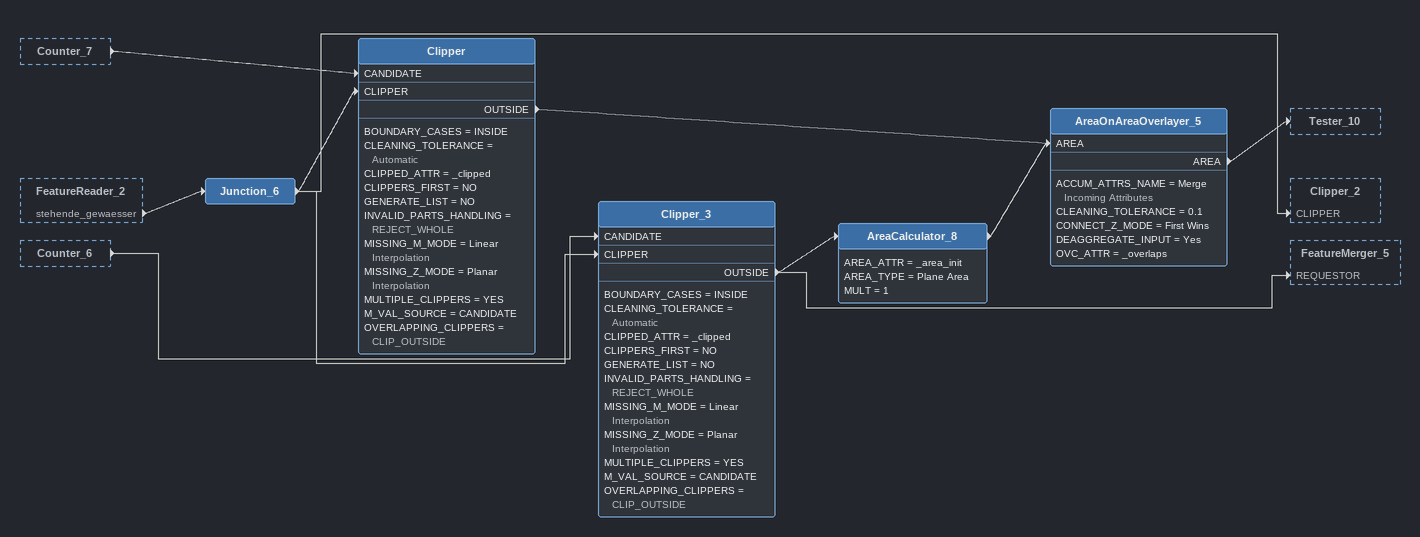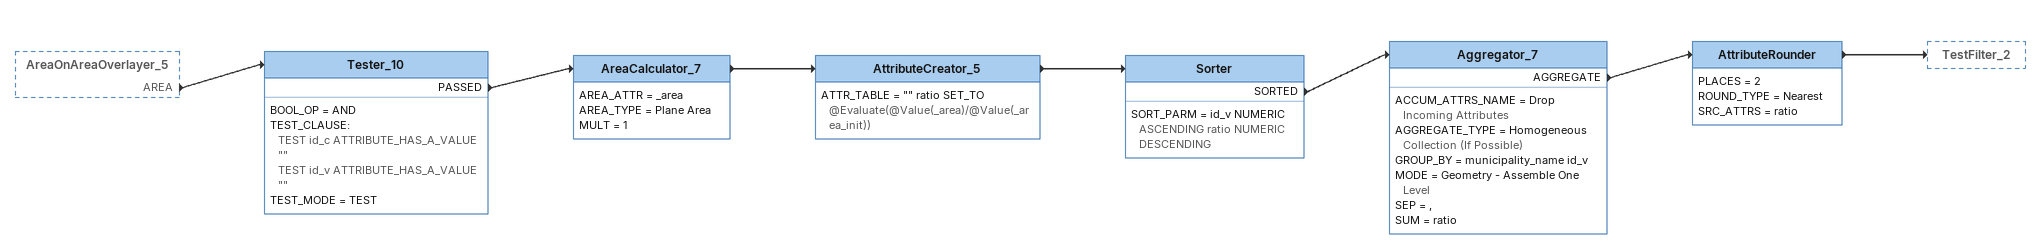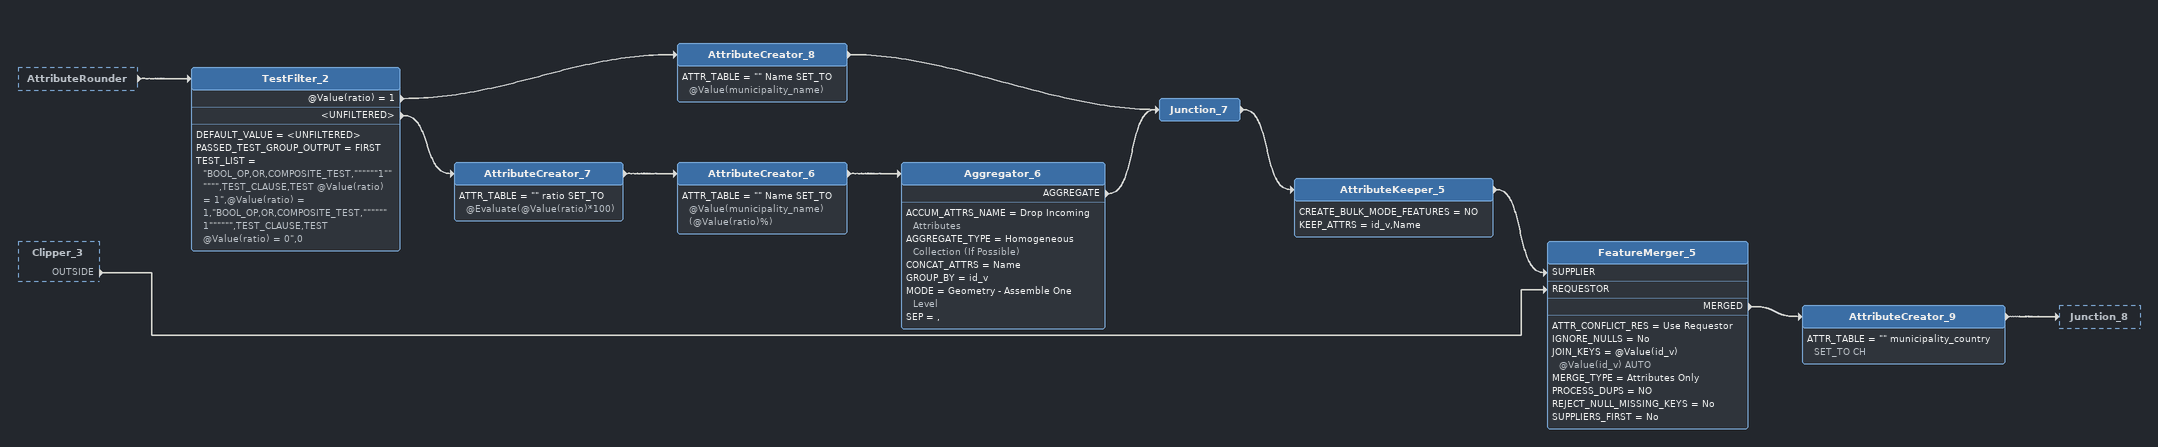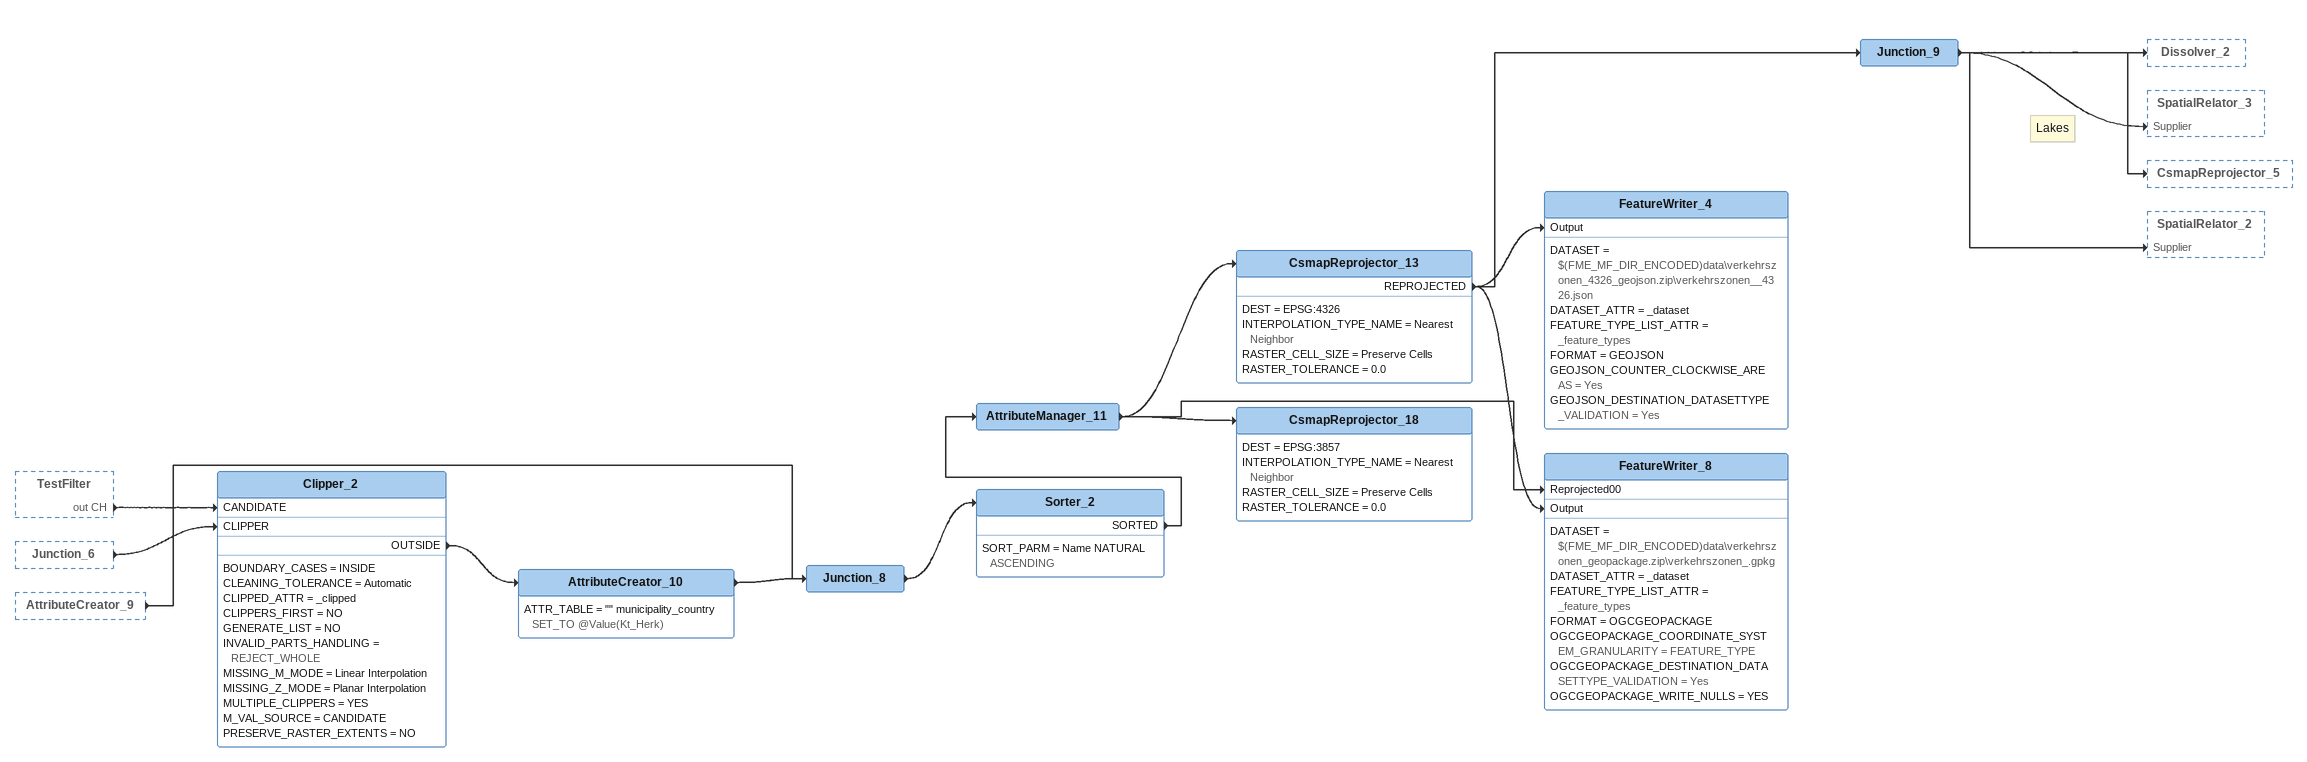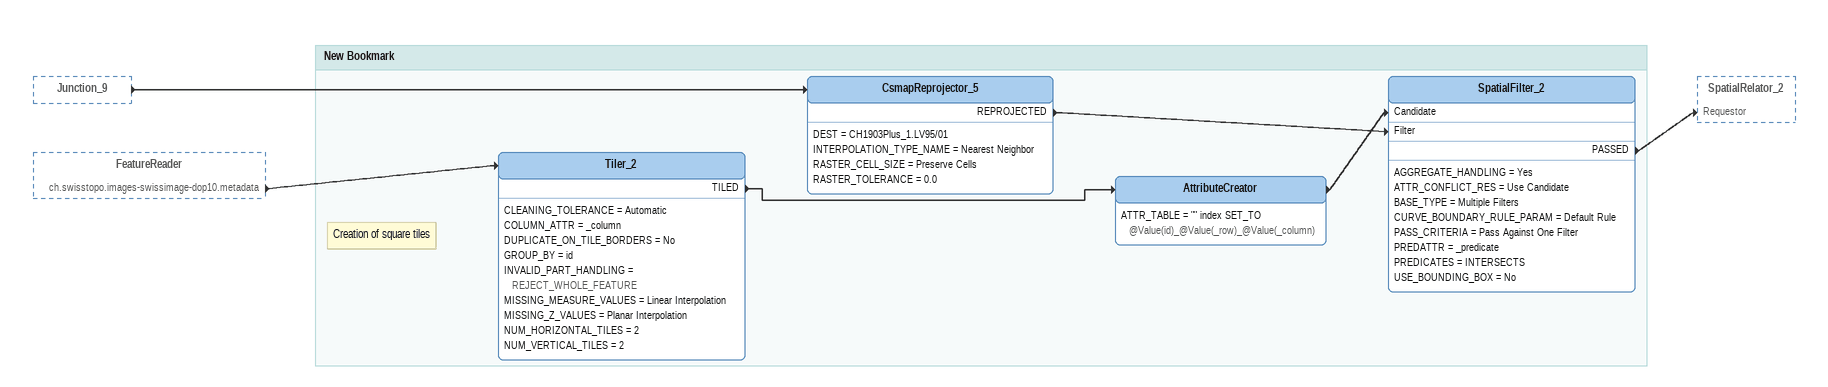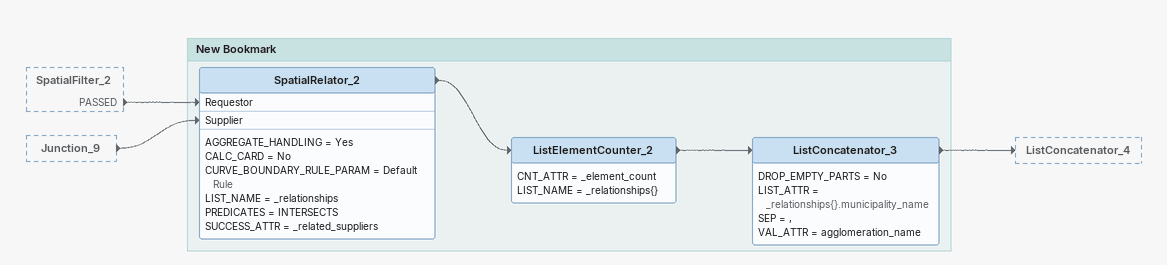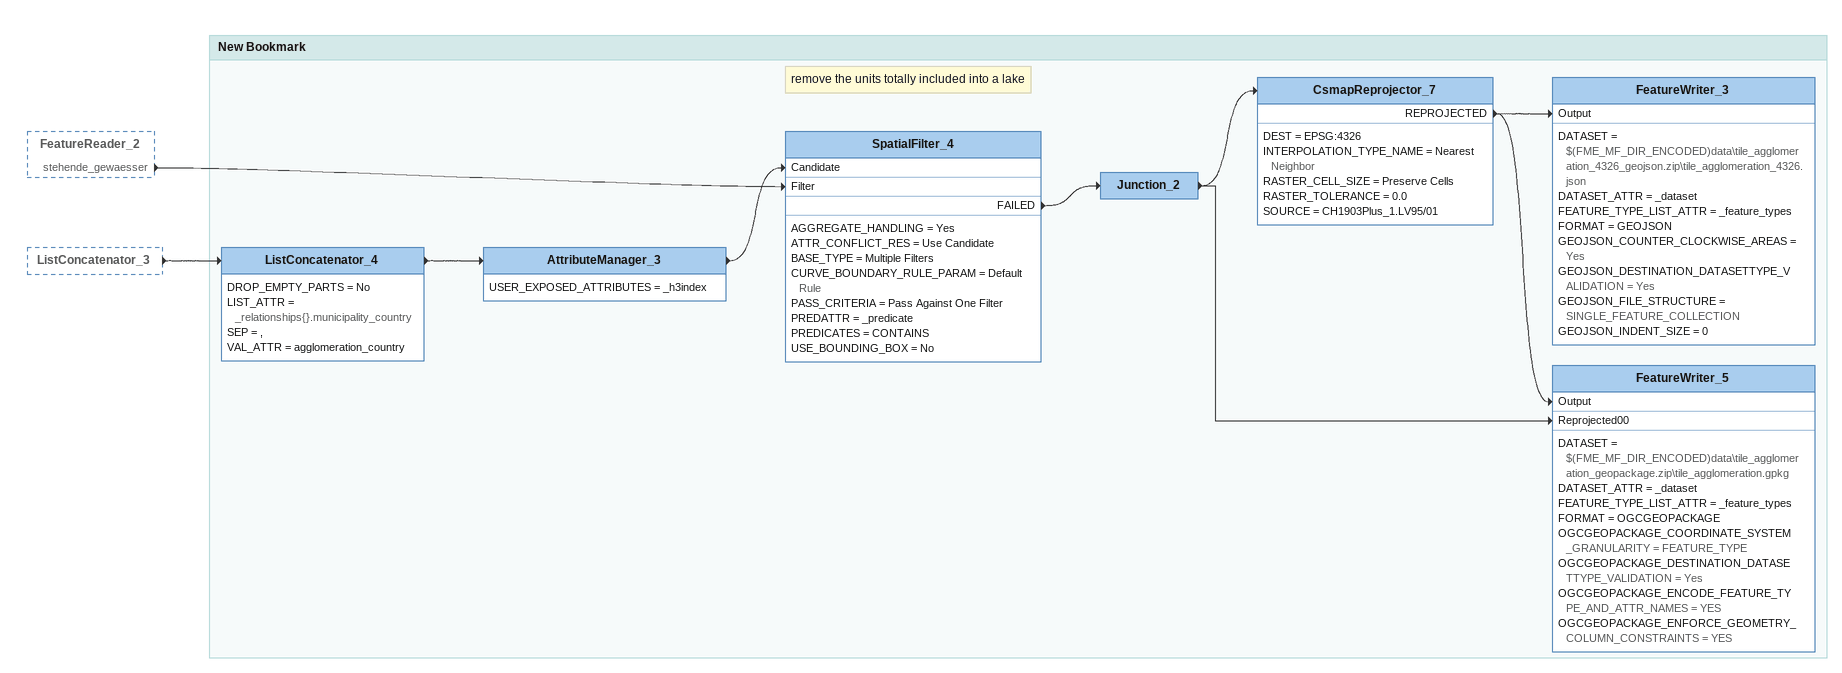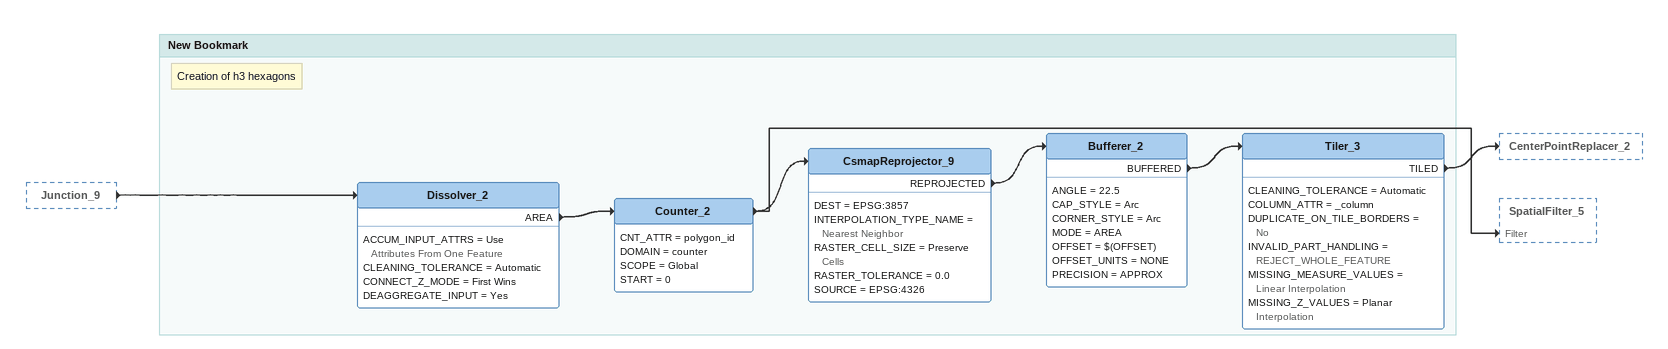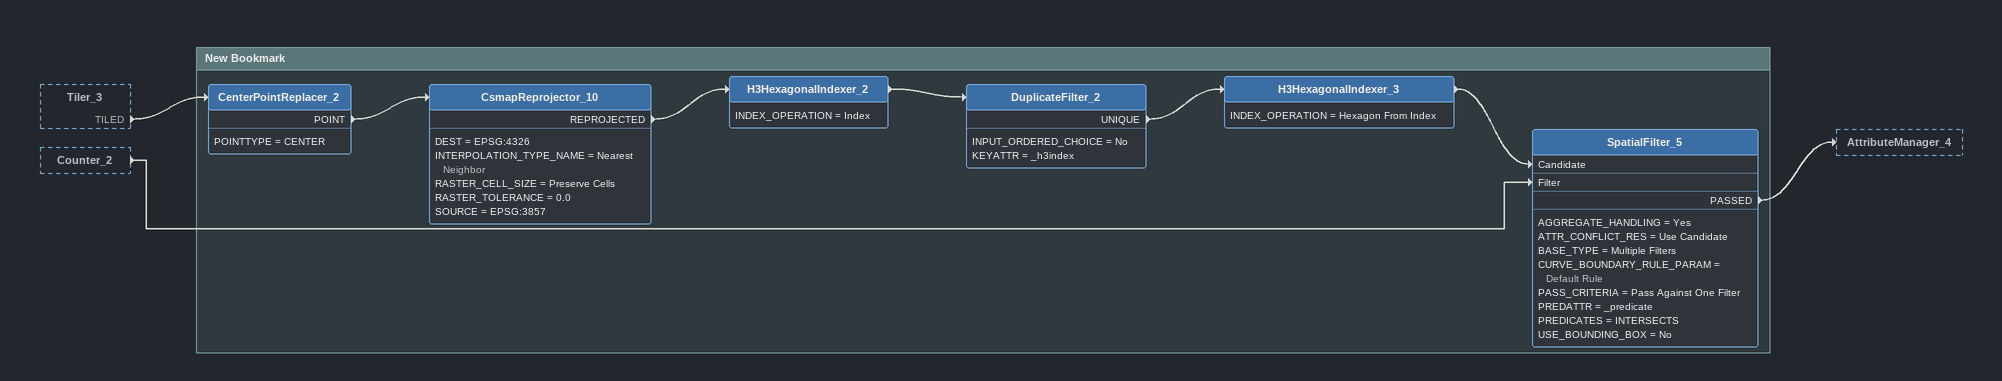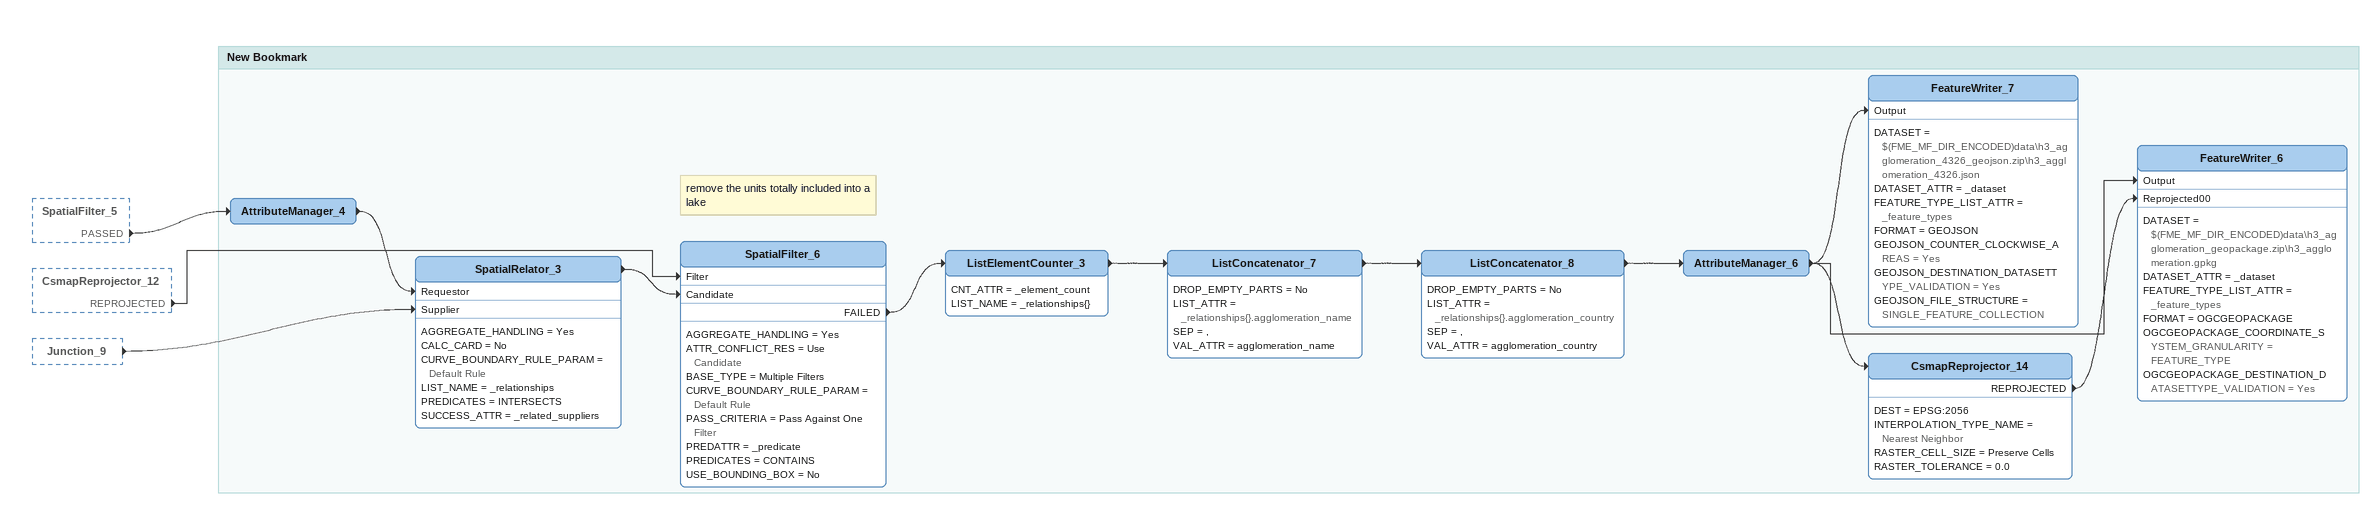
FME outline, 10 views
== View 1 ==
Counter_7 [outside]
    -> Clipper [CANDIDATE]
FeatureReader_2 [outside]
    stehende_gewaesser -> Junction_6
Counter_6 [outside]
    -> Clipper_3 [CANDIDATE]
Junction_6
    -> Clipper [CLIPPER]
    -> Clipper_3 [CLIPPER]
    -> Clipper_2 [CLIPPER]
Clipper
    BOUNDARY_CASES = INSIDE
    CLEANING_TOLERANCE = Automatic
    CLIPPED_ATTR = _clipped
    CLIPPERS_FIRST = NO
    GENERATE_LIST = NO
    INVALID_PARTS_HANDLING = REJECT_WHOLE
    MISSING_M_MODE = Linear Interpolation
    MISSING_Z_MODE = Planar Interpolation
    MULTIPLE_CLIPPERS = YES
    M_VAL_SOURCE = CANDIDATE
    OVERLAPPING_CLIPPERS = CLIP_OUTSIDE
    OUTSIDE -> AreaOnAreaOverlayer_5 [AREA]
Clipper_3
    BOUNDARY_CASES = INSIDE
    CLEANING_TOLERANCE = Automatic
    CLIPPED_ATTR = _clipped
    CLIPPERS_FIRST = NO
    GENERATE_LIST = NO
    INVALID_PARTS_HANDLING = REJECT_WHOLE
    MISSING_M_MODE = Linear Interpolation
    MISSING_Z_MODE = Planar Interpolation
    MULTIPLE_CLIPPERS = YES
    M_VAL_SOURCE = CANDIDATE
    OVERLAPPING_CLIPPERS = CLIP_OUTSIDE
    OUTSIDE -> AreaCalculator_8
    OUTSIDE -> FeatureMerger_5 [REQUESTOR]
AreaCalculator_8
    AREA_ATTR = _area_init
    AREA_TYPE = Plane Area
    MULT = 1
    -> AreaOnAreaOverlayer_5 [AREA]
AreaOnAreaOverlayer_5
    ACCUM_ATTRS_NAME = Merge Incoming Attributes
    CLEANING_TOLERANCE = 0.1
    CONNECT_Z_MODE = First Wins
    DEAGGREGATE_INPUT = Yes
    OVC_ATTR = _overlaps
    AREA -> Tester_10

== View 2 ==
AreaOnAreaOverlayer_5 [outside]
    AREA -> Tester_10
Tester_10
    BOOL_OP = AND
    TEST_CLAUSE:
      TEST id_c ATTRIBUTE_HAS_A_VALUE ""
      TEST id_v ATTRIBUTE_HAS_A_VALUE ""
    TEST_MODE = TEST
    PASSED -> AreaCalculator_7
AreaCalculator_7
    AREA_ATTR = _area
    AREA_TYPE = Plane Area
    MULT = 1
    -> AttributeCreator_5
AttributeCreator_5
    ATTR_TABLE = "" ratio SET_TO @Evaluate(@Value(_area)/@Value(_area_init))
    -> Sorter
Sorter
    SORT_PARM = id_v NUMERIC ASCENDING ratio NUMERIC DESCENDING
    SORTED -> Aggregator_7
Aggregator_7
    ACCUM_ATTRS_NAME = Drop Incoming Attributes
    AGGREGATE_TYPE = Homogeneous Collection (If Possible)
    GROUP_BY = municipality_name id_v
    MODE = Geometry - Assemble One Level
    SEP = ,
    SUM = ratio
    AGGREGATE -> AttributeRounder
AttributeRounder
    PLACES = 2
    ROUND_TYPE = Nearest
    SRC_ATTRS = ratio
    -> TestFilter_2

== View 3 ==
AttributeRounder [outside]
    -> TestFilter_2
Clipper_3 [outside]
    OUTSIDE -> FeatureMerger_5 [REQUESTOR]
TestFilter_2
    DEFAULT_VALUE = <UNFILTERED>
    PASSED_TEST_GROUP_OUTPUT = FIRST
    TEST_LIST = "BOOL_OP,OR,COMPOSITE_TEST,""""""1"""""",TEST_CLAUSE,TEST @Value(ratio) = 1",@Value(ratio) = 1,"BOOL_OP,OR,COMPOSITE_TEST,""""""1"""""",TEST_CLAUSE,TEST @Value(ratio) = 0",0
    @Value(ratio) = 1 -> AttributeCreator_8
    <UNFILTERED> -> AttributeCreator_7
AttributeCreator_8
    ATTR_TABLE = "" Name SET_TO @Value(municipality_name)
    -> Junction_7
AttributeCreator_7
    ATTR_TABLE = "" ratio SET_TO @Evaluate(@Value(ratio)*100)
    -> AttributeCreator_6
AttributeCreator_6
    ATTR_TABLE = "" Name SET_TO @Value(municipality_name) (@Value(ratio)%)
    -> Aggregator_6
Aggregator_6
    ACCUM_ATTRS_NAME = Drop Incoming Attributes
    AGGREGATE_TYPE = Homogeneous Collection (If Possible)
    CONCAT_ATTRS = Name
    GROUP_BY = id_v
    MODE = Geometry - Assemble One Level
    SEP = ,
    AGGREGATE -> Junction_7
Junction_7
    -> AttributeKeeper_5
AttributeKeeper_5
    CREATE_BULK_MODE_FEATURES = NO
    KEEP_ATTRS = id_v,Name
    -> FeatureMerger_5 [SUPPLIER]
FeatureMerger_5
    ATTR_CONFLICT_RES = Use Requestor
    IGNORE_NULLS = No
    JOIN_KEYS = @Value(id_v) @Value(id_v) AUTO
    MERGE_TYPE = Attributes Only
    PROCESS_DUPS = NO
    REJECT_NULL_MISSING_KEYS = No
    SUPPLIERS_FIRST = No
    MERGED -> AttributeCreator_9
AttributeCreator_9
    ATTR_TABLE = "" municipality_country SET_TO CH
    -> Junction_8

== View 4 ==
TestFilter [outside]
    out CH -> Clipper_2 [CANDIDATE]
Junction_6 [outside]
    -> Clipper_2 [CLIPPER]
AttributeCreator_9 [outside]
    -> Junction_8
Clipper_2
    BOUNDARY_CASES = INSIDE
    CLEANING_TOLERANCE = Automatic
    CLIPPED_ATTR = _clipped
    CLIPPERS_FIRST = NO
    GENERATE_LIST = NO
    INVALID_PARTS_HANDLING = REJECT_WHOLE
    MISSING_M_MODE = Linear Interpolation
    MISSING_Z_MODE = Planar Interpolation
    MULTIPLE_CLIPPERS = YES
    M_VAL_SOURCE = CANDIDATE
    PRESERVE_RASTER_EXTENTS = NO
    OUTSIDE -> AttributeCreator_10
AttributeCreator_10
    ATTR_TABLE = "" municipality_country SET_TO @Value(Kt_Herk)
    -> Junction_8
Junction_8
    -> Sorter_2
Sorter_2
    SORT_PARM = Name NATURAL ASCENDING
    SORTED -> AttributeManager_11
AttributeManager_11
    -> CsmapReprojector_13
    -> FeatureWriter_8 [Reprojected00]
    -> CsmapReprojector_18
CsmapReprojector_13
    DEST = EPSG:4326
    INTERPOLATION_TYPE_NAME = Nearest Neighbor
    RASTER_CELL_SIZE = Preserve Cells
    RASTER_TOLERANCE = 0.0
    REPROJECTED -> FeatureWriter_4 [Output]
    REPROJECTED -> FeatureWriter_8 [Output]
    REPROJECTED -> Junction_9
Note: Lakes
Junction_9
    -> Dissolver_2
    -> SpatialRelator_3 [Supplier]
    -> CsmapReprojector_5
    -> SpatialRelator_2 [Supplier]
FeatureWriter_4
    DATASET = $(FME_MF_DIR_ENCODED)data\verkehrszonen_4326_geojson.zip\verkehrszonen__4326.json
    DATASET_ATTR = _dataset
    FEATURE_TYPE_LIST_ATTR = _feature_types
    FORMAT = GEOJSON
    GEOJSON_COUNTER_CLOCKWISE_AREAS = Yes
    GEOJSON_DESTINATION_DATASETTYPE_VALIDATION = Yes
FeatureWriter_8
    DATASET = $(FME_MF_DIR_ENCODED)data\verkehrszonen_geopackage.zip\verkehrszonen_.gpkg
    DATASET_ATTR = _dataset
    FEATURE_TYPE_LIST_ATTR = _feature_types
    FORMAT = OGCGEOPACKAGE
    OGCGEOPACKAGE_COORDINATE_SYSTEM_GRANULARITY = FEATURE_TYPE
    OGCGEOPACKAGE_DESTINATION_DATASETTYPE_VALIDATION = Yes
    OGCGEOPACKAGE_WRITE_NULLS = YES
CsmapReprojector_18
    DEST = EPSG:3857
    INTERPOLATION_TYPE_NAME = Nearest Neighbor
    RASTER_CELL_SIZE = Preserve Cells
    RASTER_TOLERANCE = 0.0

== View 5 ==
Junction_9 [outside]
    -> CsmapReprojector_5
FeatureReader [outside]
    ch.swisstopo.images-swissimage-dop10.metadata -> Tiler_2

Bookmark: New Bookmark
Note: Creation of square tiles
Tiler_2
    CLEANING_TOLERANCE = Automatic
    COLUMN_ATTR = _column
    DUPLICATE_ON_TILE_BORDERS = No
    GROUP_BY = id
    INVALID_PART_HANDLING = REJECT_WHOLE_FEATURE
    MISSING_MEASURE_VALUES = Linear Interpolation
    MISSING_Z_VALUES = Planar Interpolation
    NUM_HORIZONTAL_TILES = 2
    NUM_VERTICAL_TILES = 2
    TILED -> AttributeCreator
AttributeCreator
    ATTR_TABLE = "" index SET_TO @Value(id)_@Value(_row)_@Value(_column)
    -> SpatialFilter_2 [Candidate]
CsmapReprojector_5
    DEST = CH1903Plus_1.LV95/01
    INTERPOLATION_TYPE_NAME = Nearest Neighbor
    RASTER_CELL_SIZE = Preserve Cells
    RASTER_TOLERANCE = 0.0
    REPROJECTED -> SpatialFilter_2 [Filter]
SpatialFilter_2
    AGGREGATE_HANDLING = Yes
    ATTR_CONFLICT_RES = Use Candidate
    BASE_TYPE = Multiple Filters
    CURVE_BOUNDARY_RULE_PARAM = Default Rule
    PASS_CRITERIA = Pass Against One Filter
    PREDATTR = _predicate
    PREDICATES = INTERSECTS
    USE_BOUNDING_BOX = No
    PASSED -> SpatialRelator_2 [Requestor]

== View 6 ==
SpatialFilter_2 [outside]
    PASSED -> SpatialRelator_2 [Requestor]
Junction_9 [outside]
    -> SpatialRelator_2 [Supplier]

Bookmark: New Bookmark
SpatialRelator_2
    AGGREGATE_HANDLING = Yes
    CALC_CARD = No
    CURVE_BOUNDARY_RULE_PARAM = Default Rule
    LIST_NAME = _relationships
    PREDICATES = INTERSECTS
    SUCCESS_ATTR = _related_suppliers
    -> ListElementCounter_2
ListElementCounter_2
    CNT_ATTR = _element_count
    LIST_NAME = _relationships{}
    -> ListConcatenator_3
ListConcatenator_3
    DROP_EMPTY_PARTS = No
    LIST_ATTR = _relationships{}.municipality_name
    SEP = ,
    VAL_ATTR = agglomeration_name
    -> ListConcatenator_4

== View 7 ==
FeatureReader_2 [outside]
    stehende_gewaesser -> SpatialFilter_4 [Filter]
ListConcatenator_3 [outside]
    -> ListConcatenator_4

Bookmark: New Bookmark
ListConcatenator_4
    DROP_EMPTY_PARTS = No
    LIST_ATTR = _relationships{}.municipality_country
    SEP = ,
    VAL_ATTR = agglomeration_country
    -> AttributeManager_3
AttributeManager_3
    USER_EXPOSED_ATTRIBUTES = _h3index
    -> SpatialFilter_4 [Candidate]
Note: remove the units totally included into a lake
SpatialFilter_4
    AGGREGATE_HANDLING = Yes
    ATTR_CONFLICT_RES = Use Candidate
    BASE_TYPE = Multiple Filters
    CURVE_BOUNDARY_RULE_PARAM = Default Rule
    PASS_CRITERIA = Pass Against One Filter
    PREDATTR = _predicate
    PREDICATES = CONTAINS
    USE_BOUNDING_BOX = No
    FAILED -> Junction_2
Junction_2
    -> CsmapReprojector_7
    -> FeatureWriter_5 [Reprojected00]
CsmapReprojector_7
    DEST = EPSG:4326
    INTERPOLATION_TYPE_NAME = Nearest Neighbor
    RASTER_CELL_SIZE = Preserve Cells
    RASTER_TOLERANCE = 0.0
    SOURCE = CH1903Plus_1.LV95/01
    REPROJECTED -> FeatureWriter_3 [Output]
    REPROJECTED -> FeatureWriter_5 [Output]
FeatureWriter_3
    DATASET = $(FME_MF_DIR_ENCODED)data\tile_agglomeration_4326_geojson.zip\tile_agglomeration_4326.json
    DATASET_ATTR = _dataset
    FEATURE_TYPE_LIST_ATTR = _feature_types
    FORMAT = GEOJSON
    GEOJSON_COUNTER_CLOCKWISE_AREAS = Yes
    GEOJSON_DESTINATION_DATASETTYPE_VALIDATION = Yes
    GEOJSON_FILE_STRUCTURE = SINGLE_FEATURE_COLLECTION
    GEOJSON_INDENT_SIZE = 0
FeatureWriter_5
    DATASET = $(FME_MF_DIR_ENCODED)data\tile_agglomeration_geopackage.zip\tile_agglomeration.gpkg
    DATASET_ATTR = _dataset
    FEATURE_TYPE_LIST_ATTR = _feature_types
    FORMAT = OGCGEOPACKAGE
    OGCGEOPACKAGE_COORDINATE_SYSTEM_GRANULARITY = FEATURE_TYPE
    OGCGEOPACKAGE_DESTINATION_DATASETTYPE_VALIDATION = Yes
    OGCGEOPACKAGE_ENCODE_FEATURE_TYPE_AND_ATTR_NAMES = YES
    OGCGEOPACKAGE_ENFORCE_GEOMETRY_COLUMN_CONSTRAINTS = YES

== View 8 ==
Junction_9 [outside]
    -> Dissolver_2

Bookmark: New Bookmark
Note: Creation of h3 hexagons
Dissolver_2
    ACCUM_INPUT_ATTRS = Use Attributes From One Feature
    CLEANING_TOLERANCE = Automatic
    CONNECT_Z_MODE = First Wins
    DEAGGREGATE_INPUT = Yes
    AREA -> Counter_2
Counter_2
    CNT_ATTR = polygon_id
    DOMAIN = counter
    SCOPE = Global
    START = 0
    -> CsmapReprojector_9
    -> SpatialFilter_5 [Filter]
CsmapReprojector_9
    DEST = EPSG:3857
    INTERPOLATION_TYPE_NAME = Nearest Neighbor
    RASTER_CELL_SIZE = Preserve Cells
    RASTER_TOLERANCE = 0.0
    SOURCE = EPSG:4326
    REPROJECTED -> Bufferer_2
Bufferer_2
    ANGLE = 22.5
    CAP_STYLE = Arc
    CORNER_STYLE = Arc
    MODE = AREA
    OFFSET = $(OFFSET)
    OFFSET_UNITS = NONE
    PRECISION = APPROX
    BUFFERED -> Tiler_3
Tiler_3
    CLEANING_TOLERANCE = Automatic
    COLUMN_ATTR = _column
    DUPLICATE_ON_TILE_BORDERS = No
    INVALID_PART_HANDLING = REJECT_WHOLE_FEATURE
    MISSING_MEASURE_VALUES = Linear Interpolation
    MISSING_Z_VALUES = Planar Interpolation
    TILED -> CenterPointReplacer_2

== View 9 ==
Tiler_3 [outside]
    TILED -> CenterPointReplacer_2
Counter_2 [outside]
    -> SpatialFilter_5 [Filter]

Bookmark: New Bookmark
CenterPointReplacer_2
    POINTTYPE = CENTER
    POINT -> CsmapReprojector_10
CsmapReprojector_10
    DEST = EPSG:4326
    INTERPOLATION_TYPE_NAME = Nearest Neighbor
    RASTER_CELL_SIZE = Preserve Cells
    RASTER_TOLERANCE = 0.0
    SOURCE = EPSG:3857
    REPROJECTED -> H3HexagonalIndexer_2
H3HexagonalIndexer_2
    INDEX_OPERATION = Index
    -> DuplicateFilter_2
DuplicateFilter_2
    INPUT_ORDERED_CHOICE = No
    KEYATTR = _h3index
    UNIQUE -> H3HexagonalIndexer_3
H3HexagonalIndexer_3
    INDEX_OPERATION = Hexagon From Index
    -> SpatialFilter_5 [Candidate]
SpatialFilter_5
    AGGREGATE_HANDLING = Yes
    ATTR_CONFLICT_RES = Use Candidate
    BASE_TYPE = Multiple Filters
    CURVE_BOUNDARY_RULE_PARAM = Default Rule
    PASS_CRITERIA = Pass Against One Filter
    PREDATTR = _predicate
    PREDICATES = INTERSECTS
    USE_BOUNDING_BOX = No
    PASSED -> AttributeManager_4

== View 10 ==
SpatialFilter_5 [outside]
    PASSED -> AttributeManager_4
CsmapReprojector_12 [outside]
    REPROJECTED -> SpatialFilter_6 [Filter]
Junction_9 [outside]
    -> SpatialRelator_3 [Supplier]

Bookmark: New Bookmark
AttributeManager_4
    -> SpatialRelator_3 [Requestor]
SpatialRelator_3
    AGGREGATE_HANDLING = Yes
    CALC_CARD = No
    CURVE_BOUNDARY_RULE_PARAM = Default Rule
    LIST_NAME = _relationships
    PREDICATES = INTERSECTS
    SUCCESS_ATTR = _related_suppliers
    -> SpatialFilter_6 [Candidate]
Note: remove the units totally included into a lake
SpatialFilter_6
    AGGREGATE_HANDLING = Yes
    ATTR_CONFLICT_RES = Use Candidate
    BASE_TYPE = Multiple Filters
    CURVE_BOUNDARY_RULE_PARAM = Default Rule
    PASS_CRITERIA = Pass Against One Filter
    PREDATTR = _predicate
    PREDICATES = CONTAINS
    USE_BOUNDING_BOX = No
    FAILED -> ListElementCounter_3
ListElementCounter_3
    CNT_ATTR = _element_count
    LIST_NAME = _relationships{}
    -> ListConcatenator_7
ListConcatenator_7
    DROP_EMPTY_PARTS = No
    LIST_ATTR = _relationships{}.agglomeration_name
    SEP = ,
    VAL_ATTR = agglomeration_name
    -> ListConcatenator_8
ListConcatenator_8
    DROP_EMPTY_PARTS = No
    LIST_ATTR = _relationships{}.agglomeration_country
    SEP = ,
    VAL_ATTR = agglomeration_country
    -> AttributeManager_6
AttributeManager_6
    -> FeatureWriter_6 [Output]
    -> CsmapReprojector_14
    -> FeatureWriter_7 [Output]
FeatureWriter_7
    DATASET = $(FME_MF_DIR_ENCODED)data\h3_agglomeration_4326_geojson.zip\h3_agglomeration_4326.json
    DATASET_ATTR = _dataset
    FEATURE_TYPE_LIST_ATTR = _feature_types
    FORMAT = GEOJSON
    GEOJSON_COUNTER_CLOCKWISE_AREAS = Yes
    GEOJSON_DESTINATION_DATASETTYPE_VALIDATION = Yes
    GEOJSON_FILE_STRUCTURE = SINGLE_FEATURE_COLLECTION
CsmapReprojector_14
    DEST = EPSG:2056
    INTERPOLATION_TYPE_NAME = Nearest Neighbor
    RASTER_CELL_SIZE = Preserve Cells
    RASTER_TOLERANCE = 0.0
    REPROJECTED -> FeatureWriter_6 [Reprojected00]
FeatureWriter_6
    DATASET = $(FME_MF_DIR_ENCODED)data\h3_agglomeration_geopackage.zip\h3_agglomeration.gpkg
    DATASET_ATTR = _dataset
    FEATURE_TYPE_LIST_ATTR = _feature_types
    FORMAT = OGCGEOPACKAGE
    OGCGEOPACKAGE_COORDINATE_SYSTEM_GRANULARITY = FEATURE_TYPE
    OGCGEOPACKAGE_DESTINATION_DATASETTYPE_VALIDATION = Yes
